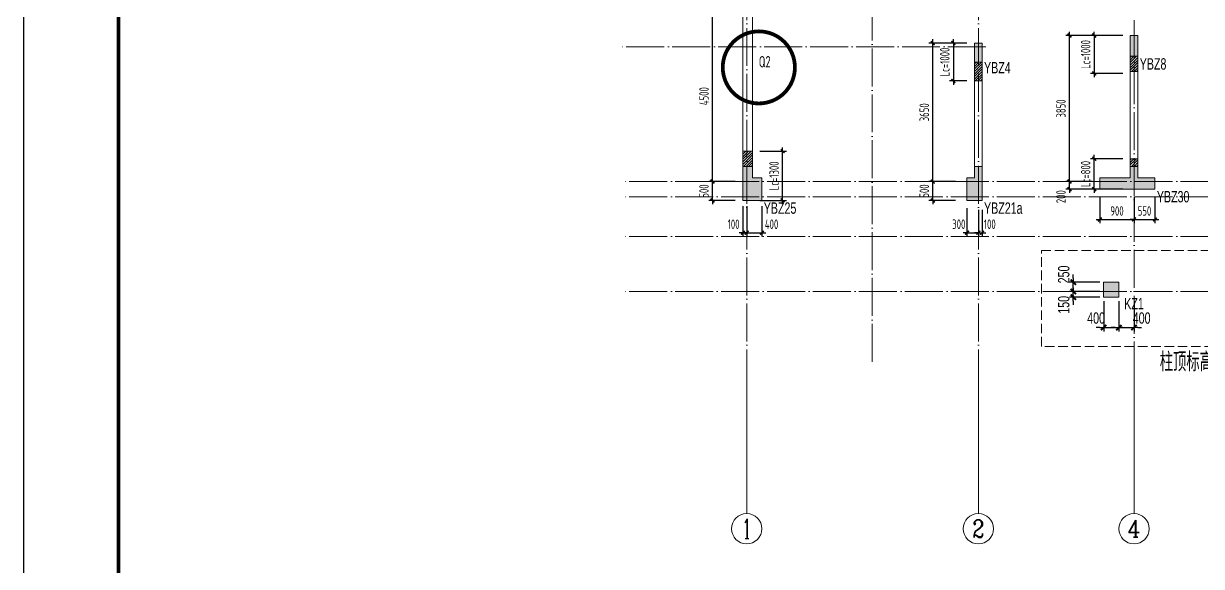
# Model space of a CAD drawing. Extents: x -129922 to 1190196, y -520662 to 139923.
# Drawn here: x 273013 to 304029, y -186621 to -172309 of the extents above; entities that cross this region are included whole.
import ezdxf
from ezdxf.enums import TextEntityAlignment as Align

# ---------------------------------------------------------------- set-up
doc = ezdxf.new("R2010")
doc.units = 0
doc.header["$LTSCALE"] = 1000
doc.header["$MEASUREMENT"] = 0
doc.linetypes.add('DASH', pattern=[0.35, 0.25, -0.1])
doc.linetypes.add('DOTE', pattern=[2.42, 2, -0.2, 0.02, -0.2])
for name, color, linetype, lineweight in [('A-标注-轴号', 3, 'Continuous', 15), ('A-标注-轴号文字', 7, 'Continuous', 15), ('A-轴线-塔楼', 1, 'DOTE', 9), ('A-轴线-隔墙', 41, 'DOTE', 9), ('S-基础-HATCH', 251, 'Continuous', 20), ('S-墙柱-COLU', 50, 'Continuous', 20), ('S-墙柱-DIM', 3, 'Continuous', 20), ('S-墙柱-HATCH', 251, 'Continuous', 9), ('S-墙柱-Lc填充', 8, 'Continuous', 9), ('S-墙柱-WALL', 6, 'Continuous', 20), ('S-墙柱-编号', 4, 'Continuous', 20), ('S-板-BEAM', 4, 'DASH', 20), ('S-板-文字', 7, 'Continuous', 20), ('S-通用-TEXT', 7, 'Continuous', 20)]:
    doc.layers.add(name, color=color, linetype=linetype, lineweight=lineweight)
doc.layers.add('Tc', color=60, linetype='Continuous', plot=False)
doc.layers.add('Y-云图图框', color=7, linetype='Continuous')
doc.layers.add('板洞边线_DIM', color=3, linetype='Continuous')
doc.styles.add('_TCH_AXIS', font='COMPLEX.shx', dxfattribs={"bigfont": 'hztxt.shx'})
doc.styles.add('_YT_Name', font='', dxfattribs={"width": 0.8})
doc.styles.add('_YT_Sign_Text', font='ros.shx', dxfattribs={"width": 0.8, "bigfont": 'hztxt.shx'})
doc.styles.add('BW_Dim', font='Bweng.shx', dxfattribs={"width": 0.7, "bigfont": 'hztxt.shx'})
doc.styles.add('COMPLEX', font='COMPLEX')
doc.styles.get("Standard").update_dxf_attribs({"font": 'gbenor.shx', "bigfont": 'gbcbig.shx'})
doc.styles.add('TSSD_Dimension', font='tssdeng.shx', dxfattribs={"width": 0.7, "bigfont": 'HZTXT.SHX'})
doc.styles.add('TSSD_Rein', font='tssdeng.shx', dxfattribs={"width": 0.7, "bigfont": 'hztxt.shx'})
doc.styles.get('_YT_Name').set_extended_font_data('SimHei')
doc.dimstyles.new('Cyz_100_100', dxfattribs={"dimtxt": 300, "dimasz": 100, "dimexe": 100, "dimexo": 100, "dimgap": 100, "dimtad": 1, "dimdec": 0, "dimzin": 0, "dimdsep": 46, "dimtxsty": 'BW_Dim', "dimblk": '_bwk', "dimcen": 0, "dimclrt": 7, "dimadec": 0, "dimazin": 0, "dimtfac": 1, "dimtdec": 0, "dimtix": 1, "dimtmove": 2, "dimatfit": 0, "dimfxl": 0, "dimtolj": 1, "dimtzin": 0, "dimarcsym": 0})
doc.dimstyles.new('TSSD_100_100', dxfattribs={"dimtxt": 250, "dimasz": 100, "dimexe": 100, "dimexo": 200, "dimgap": 100, "dimtad": 1, "dimdec": 0, "dimzin": 0, "dimdsep": 46, "dimtxsty": 'TSSD_Dimension', "dimblk": 'ARCHTICK', "dimcen": 0, "dimdle": 100, "dimclrt": 7, "dimadec": 0, "dimazin": 0, "dimtfac": 1, "dimtdec": 0, "dimtix": 1, "dimtmove": 2, "dimatfit": 0, "dimfxl": 0, "dimtolj": 1, "dimtzin": 0, "dimarcsym": 0})
doc.dimstyles.new('TSSD_100_100$0', dxfattribs={"dimtxt": 250, "dimasz": 100, "dimexe": 100, "dimexo": 250, "dimgap": 100, "dimtad": 1, "dimdec": 0, "dimzin": 0, "dimdsep": 46, "dimtxsty": 'TSSD_Dimension', "dimblk": 'ARCHTICK', "dimcen": 0, "dimdle": 100, "dimclrd": 3, "dimclre": 3, "dimclrt": 7, "dimadec": 0, "dimazin": 0, "dimtfac": 1, "dimtdec": 0, "dimtix": 1, "dimtmove": 2, "dimatfit": 0, "dimldrblk": 'ARCHTICK', "dimfxl": 0, "dimtolj": 1, "dimtzin": 0, "dimarcsym": 0})

# ---------------------------------------------------------------- blocks, each defined once
blk = doc.blocks.new('ECMCTK_A1_横_单行图名--0')
at = {"color": 4}
blk.add_lwpolyline([(0, 0), (841, 0), (841, 594), (0, 594)], close=True, dxfattribs=at)
at = {"const_width": 1}
blk.add_lwpolyline([(25, 10), (831, 10), (831, 584), (25, 584)], close=True, dxfattribs=at)
at = {"color": 80, "flags": 3}
for tag, height, p in [('YTHQINS', 3, (34.31, 585.5)), ('ECMCKEY', 3, (292.07, 288.23)), ('YTTQINS', 5.62, (848.03, 12.81)), ('YTFRAME', 3, (652.76, 5.84)), ('YTBARCODE_T1', 3, (749.78, 5.95))]:
    blk.add_attdef(tag, text='', height=height, dxfattribs=at).set_placement(p, align=Align.MIDDLE_CENTER)
for tag, height, style, width, p in [('证书编号', 4, '_YT_Sign_Text', 0.8, (708.87, 43.81)), ('审查批准号', 4, '_YT_Sign_Text', 0.8, (761.06, 43.81)), ('工程号', 4, '_YT_Sign_Text', 0.5, (804.08, 44.12)), ('设计单位', 6, '_YT_Name', 0.8, (623.75, 38.6)), ('建设单位', 4, '_YT_Sign_Text', 0.8, (734.96, 36.11)), ('阶段', 4, '_YT_Sign_Text', 0.8, (804.08, 35.81)), ('项目号', 4, '_YT_Sign_Text', 0.5, (822.08, 33.72)), ('项目名称', 4, '_YT_Sign_Text', 0.8, (734.96, 28.11)), ('专业', 4, '_YT_Sign_Text', 0.8, (804.08, 27.31)), ('图纸编号', 4, '_YT_Sign_Text', 0.5, (803.93, 19.36)), ('图纸名称', 4.5, '_YT_Name', 0.8, (735.39, 15.06)), ('出图比例', 4.2, '_YT_Sign_Text', 0.8, (681.82, 11.78)), ('日期', 4, '_YT_Sign_Text', 0.5, (803.88, 12.13)), ('版本号', 4, '_YT_Sign_Text', 0.8, (822.08, 13))]:
    blk.add_attdef(tag, text='', height=height, dxfattribs=dict(style=style, width=width)).set_placement(p, align=Align.CENTER)
at = {"style": '_YT_Sign_Text', "width": 0.8, "flags": 3}
for tag, p, height in [('[审定人]', (590.95, 27.81), 4.1), ('{审定人}', (605.87, 26.45), 6.24), ('[校对人]', (642.23, 27.82), 4.1), ('{校对人}', (658.35, 26.53), 6.24), ('{审核人}', (606.98, 18.44), 6.24), ('{设计人}', (658.48, 18.54), 6.24), ('[审核人]', (591.01, 19.76), 4.1), ('[设计人]', (642.47, 20.21), 4.1), ('[项目负责人]', (590.78, 12.01), 4.1), ('{项目负责人}', (608.28, 10.72), 6.24), ('[专业负责人]', (642.74, 11.77), 4.1), ('{专业负责人}', (658.58, 10.36), 6.24)]:
    blk.add_attdef(tag, p, '', height=height, dxfattribs=at)
at = {"color": 80, "flags": 3}
for tag, p in [('YTBZSIT', (25, 10)), ('EXT_TK_LEFT', (25, 10)), ('YTQRCODE', (551.04, 11.91))]:
    blk.add_attdef(tag, p, '', height=3, dxfattribs=at)
blk = doc.blocks.new('_AXISO')
blk.add_circle((0, 0), 0.5)
at = {"layer": 'S-板-文字', "style": 'COMPLEX', "width": 1.041667}
blk.add_attdef('A', text='', height=0.56, dxfattribs=at).set_placement((-0.25, -0.28), (0.25, -0.28), align=Align.FIT)
blk = doc.blocks.new('ZHOUWANG3')
at = {"layer": 'A-标注-轴号'}
for p, q in [((88652, 226834), (88652, 222834)), ((94752, 226834), (94752, 222834)), ((98852, 226834), (98852, 222834))]:
    blk.add_line(p, q, dxfattribs=at)
at = {"layer": 'A-轴线-塔楼', "linetype": 'DOTE', "ltscale": 0.5}
for p, q in [((88652, 248942), (88652, 226834)), ((94752, 248942), (94752, 226834)), ((98852, 241886), (98852, 226834)), ((139798, 231586), (85362, 231586)), ((139798, 228686), (85362, 228686))]:
    blk.add_line(p, q, dxfattribs=at)
at = {"layer": 'A-轴线-隔墙', "ltscale": 0.5}
for p, q in [((91952, 226834), (91952, 236486)), ((94952, 235136), (85362, 235136)), ((139798, 231186), (85362, 231186)), ((139798, 230136), (85362, 230136))]:
    blk.add_line(p, q, dxfattribs=at)
at = {"layer": 'A-标注-轴号'}
ref = blk.add_blockref('_AXISO', (88652, 222434), dxfattribs=dict(at, xscale=800, yscale=800, zscale=800))
ref.add_attrib('A', '1', dxfattribs={"layer": 'A-标注-轴号文字', "height": 515, "style": '_TCH_AXIS'}).set_placement((88542, 222176), (88762, 222176), align=Align.FIT)
ref = blk.add_blockref('_AXISO', (94752, 222434), dxfattribs=dict(at, xscale=800, yscale=800, zscale=800))
ref.add_attrib('A', '2', dxfattribs={"layer": 'A-标注-轴号文字', "height": 466, "style": '_TCH_AXIS'}).set_placement((94597, 222201), (94907, 222201), align=Align.FIT)
ref = blk.add_blockref('_AXISO', (98852, 222434), dxfattribs=dict(at, xscale=800, yscale=800, zscale=800))
ref.add_attrib('A', '4', dxfattribs={"layer": 'A-标注-轴号文字', "height": 445, "style": '_TCH_AXIS'}).set_placement((98682, 222211), (99022, 222211), align=Align.FIT)
blk = doc.blocks.new('_bwk')
blk.add_line((-1, 0), (0, 0))
at = {"const_width": 0.5}
blk.add_lwpolyline([(-0.7, -0.7), (0.7, 0.7)], dxfattribs=at)
blk = doc.blocks.new('*D1833')
at = {"layer": 'Defpoints', "color": 0, "transparency": 16777216}
for p in [(300655, -179374), (301455, -179374), (301455, -179524)]:
    blk.add_point(p, dxfattribs=at)
at = {"layer": '板洞边线_DIM', "color": 0, "lineweight": -2, "transparency": 16777216}
for p, q in [((300655, -179274), (300655, -179174)), ((301355, -179374), (300555, -179374)), ((301355, -179524), (300555, -179524)), ((300655, -179524), (300655, -179374)), ((300655, -179624), (300655, -179724))]:
    blk.add_line(p, q, dxfattribs=at)
at = {"layer": '板洞边线_DIM', "color": 0, "lineweight": -2, "transparency": 16777216, "xscale": 100, "yscale": 100, "zscale": 100}
for p, rotation in [((300655, -179374), 270), ((300655, -179524), 90)]:
    blk.add_blockref('_bwk', p, dxfattribs=dict(at, rotation=rotation))
at = {"layer": '板洞边线_DIM', "color": 7, "transparency": 16777216, "insert": (300405, -179724), "char_height": 300, "attachment_point": 5, "rotation": 90, "style": 'BW_Dim'}
blk.add_mtext('\\A1;150', dxfattribs=at)
blk = doc.blocks.new('*D1834')
at = {"layer": 'Defpoints', "color": 0, "transparency": 16777216}
for p in [(300655, -179124), (301455, -179124), (301455, -179374)]:
    blk.add_point(p, dxfattribs=at)
at = {"layer": '板洞边线_DIM', "color": 0, "lineweight": -2, "transparency": 16777216}
for p, q in [((300655, -179024), (300655, -178924)), ((301355, -179124), (300555, -179124)), ((300655, -179374), (300655, -179124)), ((301355, -179374), (300555, -179374)), ((300655, -179474), (300655, -179574))]:
    blk.add_line(p, q, dxfattribs=at)
at = {"layer": '板洞边线_DIM', "color": 0, "lineweight": -2, "transparency": 16777216, "xscale": 100, "yscale": 100, "zscale": 100}
for p, rotation in [((300655, -179124), 270), ((300655, -179374), 90)]:
    blk.add_blockref('_bwk', p, dxfattribs=dict(at, rotation=rotation))
at = {"layer": '板洞边线_DIM', "color": 7, "transparency": 16777216, "insert": (300405, -178924), "char_height": 300, "attachment_point": 5, "rotation": 90, "style": 'BW_Dim'}
blk.add_mtext('\\A1;250', dxfattribs=at)
blk = doc.blocks.new('*D1835')
at = {"layer": 'Defpoints', "color": 0, "transparency": 16777216}
for p in [(301455, -179524), (301855, -179524), (301855, -180324)]:
    blk.add_point(p, dxfattribs=at)
at = {"layer": '板洞边线_DIM', "color": 0, "lineweight": -2, "transparency": 16777216}
for p, q in [((301455, -179624), (301455, -180424)), ((301855, -179624), (301855, -180424)), ((301355, -180324), (301255, -180324)), ((301455, -180324), (301855, -180324)), ((301955, -180324), (302055, -180324))]:
    blk.add_line(p, q, dxfattribs=at)
at = {"layer": '板洞边线_DIM', "color": 0, "lineweight": -2, "transparency": 16777216, "xscale": 100, "yscale": 100, "zscale": 100}
blk.add_blockref('_bwk', (301455, -180324), dxfattribs=at)
at = {"layer": '板洞边线_DIM', "color": 0, "lineweight": -2, "transparency": 16777216, "xscale": 100, "yscale": 100, "zscale": 100, "rotation": 180}
blk.add_blockref('_bwk', (301855, -180324), dxfattribs=at)
at = {"layer": '板洞边线_DIM', "color": 7, "transparency": 16777216, "insert": (301255, -180074), "char_height": 300, "attachment_point": 5, "style": 'BW_Dim'}
blk.add_mtext('\\A1;400', dxfattribs=at)
blk = doc.blocks.new('*D1836')
at = {"layer": 'Defpoints', "color": 0, "transparency": 16777216}
for p in [(301855, -179524), (302255, -179524), (302255, -180324)]:
    blk.add_point(p, dxfattribs=at)
at = {"layer": '板洞边线_DIM', "color": 0, "lineweight": -2, "transparency": 16777216}
for p, q in [((301855, -179624), (301855, -180424)), ((302255, -179624), (302255, -180424)), ((301755, -180324), (301655, -180324)), ((301855, -180324), (302255, -180324)), ((302355, -180324), (302455, -180324))]:
    blk.add_line(p, q, dxfattribs=at)
at = {"layer": '板洞边线_DIM', "color": 0, "lineweight": -2, "transparency": 16777216, "xscale": 100, "yscale": 100, "zscale": 100}
blk.add_blockref('_bwk', (301855, -180324), dxfattribs=at)
at = {"layer": '板洞边线_DIM', "color": 0, "lineweight": -2, "transparency": 16777216, "xscale": 100, "yscale": 100, "zscale": 100, "rotation": 180}
blk.add_blockref('_bwk', (302255, -180324), dxfattribs=at)
at = {"layer": '板洞边线_DIM', "color": 7, "transparency": 16777216, "insert": (302455, -180074), "char_height": 300, "attachment_point": 5, "style": 'BW_Dim'}
blk.add_mtext('\\A1;400', dxfattribs=at)
blk = doc.blocks.new('_ArchTick')
at = {"color": 0, "linetype": 'ByBlock', "const_width": 0.4}
blk.add_lwpolyline([(-0.5, -0.5), (0.5, 0.5)], dxfattribs=at)
blk = doc.blocks.new('*D1853')
at = {"layer": 'Defpoints', "color": 0, "transparency": 16777216}
for p in [(292205, -175674), (293001, -175674), (292205, -176974)]:
    blk.add_point(p, dxfattribs=at)
at = {"layer": 'S-墙柱-DIM', "color": 0, "lineweight": -2, "transparency": 16777216}
for p, q in [((292405, -175674), (293101, -175674)), ((293001, -177074), (293001, -175574)), ((292405, -176974), (293101, -176974))]:
    blk.add_line(p, q, dxfattribs=at)
at = {"layer": 'S-墙柱-DIM', "color": 0, "lineweight": -2, "transparency": 16777216, "xscale": 100, "yscale": 100, "zscale": 100}
for p, rotation in [((293001, -175674), 90), ((293001, -176974), 270)]:
    blk.add_blockref('_ArchTick', p, dxfattribs=dict(at, rotation=rotation))
at = {"layer": 'S-墙柱-DIM', "color": 7, "transparency": 16777216, "insert": (292776, -176324), "char_height": 250, "attachment_point": 5, "rotation": 90, "style": 'TSSD_Dimension'}
blk.add_mtext('\\A1;Lc=1300', dxfattribs=at)
blk = doc.blocks.new('*D1854')
at = {"layer": 'Defpoints', "color": 0, "transparency": 16777216}
for p in [(298055, -172824), (297497, -173824), (298055, -173824)]:
    blk.add_point(p, dxfattribs=at)
at = {"layer": 'S-墙柱-DIM', "color": 0, "lineweight": -2, "transparency": 16777216}
for p, q in [((297497, -172824), (297497, -172724)), ((297855, -172824), (297397, -172824)), ((297497, -172824), (297497, -173824)), ((297855, -173824), (297397, -173824)), ((297497, -173824), (297497, -173924))]:
    blk.add_line(p, q, dxfattribs=at)
at = {"layer": 'S-墙柱-DIM', "color": 0, "lineweight": -2, "transparency": 16777216, "xscale": 100, "yscale": 100, "zscale": 100}
for p, rotation in [((297497, -172824), 270), ((297497, -173824), 90)]:
    blk.add_blockref('_ArchTick', p, dxfattribs=dict(at, rotation=rotation))
at = {"layer": 'S-墙柱-DIM', "color": 7, "transparency": 16777216, "insert": (297272, -173324), "char_height": 250, "attachment_point": 5, "rotation": 90, "style": 'TSSD_Dimension'}
blk.add_mtext('\\A1;Lc=1000', dxfattribs=at)
blk = doc.blocks.new('*D1859')
at = {"layer": 'Defpoints', "color": 0, "transparency": 16777216}
for p in [(302155, -172624), (301205, -173624), (302155, -173624)]:
    blk.add_point(p, dxfattribs=at)
at = {"layer": 'S-墙柱-DIM', "color": 0, "lineweight": -2, "transparency": 16777216}
for p, q in [((301955, -172624), (301105, -172624)), ((301205, -172624), (301205, -172524)), ((301205, -172624), (301205, -173624)), ((301955, -173624), (301105, -173624)), ((301205, -173624), (301205, -173724))]:
    blk.add_line(p, q, dxfattribs=at)
at = {"layer": 'S-墙柱-DIM', "color": 0, "lineweight": -2, "transparency": 16777216, "xscale": 100, "yscale": 100, "zscale": 100}
for p, rotation in [((301205, -172624), 270), ((301205, -173624), 90)]:
    blk.add_blockref('_ArchTick', p, dxfattribs=dict(at, rotation=rotation))
at = {"layer": 'S-墙柱-DIM', "color": 7, "transparency": 16777216, "insert": (300980, -173124), "char_height": 250, "attachment_point": 5, "rotation": 90, "style": 'TSSD_Dimension'}
blk.add_mtext('\\A1;Lc=1000', dxfattribs=at)
blk = doc.blocks.new('*D1860')
at = {"layer": 'Defpoints', "color": 0, "transparency": 16777216}
for p in [(301205, -175874), (302155, -175874), (302155, -176674)]:
    blk.add_point(p, dxfattribs=at)
at = {"layer": 'S-墙柱-DIM', "color": 0, "lineweight": -2, "transparency": 16777216}
for p, q in [((301205, -175874), (301205, -175774)), ((301955, -175874), (301105, -175874)), ((301205, -176674), (301205, -175874)), ((301955, -176674), (301105, -176674)), ((301205, -176674), (301205, -176774))]:
    blk.add_line(p, q, dxfattribs=at)
at = {"layer": 'S-墙柱-DIM', "color": 0, "lineweight": -2, "transparency": 16777216, "xscale": 100, "yscale": 100, "zscale": 100}
for p, rotation in [((301205, -175874), 270), ((301205, -176674), 90)]:
    blk.add_blockref('_ArchTick', p, dxfattribs=dict(at, rotation=rotation))
at = {"layer": 'S-墙柱-DIM', "color": 7, "transparency": 16777216, "insert": (300980, -176274), "char_height": 250, "attachment_point": 5, "rotation": 90, "style": 'TSSD_Dimension'}
blk.add_mtext('\\A1;Lc=800', dxfattribs=at)
blk = doc.blocks.new('*D1865')
at = {"layer": 'Defpoints', "color": 0, "transparency": 16777216}
for p in [(291155, -171974), (291955, -171974), (291955, -176474)]:
    blk.add_point(p, dxfattribs=at)
at = {"layer": 'S-墙柱-DIM', "color": 0, "lineweight": -2, "transparency": 16777216}
for p, q in [((291755, -171974), (291055, -171974)), ((291155, -176574), (291155, -171874)), ((291755, -176474), (291055, -176474))]:
    blk.add_line(p, q, dxfattribs=at)
at = {"layer": 'S-墙柱-DIM', "color": 0, "lineweight": -2, "transparency": 16777216, "xscale": 100, "yscale": 100, "zscale": 100}
for p, rotation in [((291155, -171974), 90), ((291155, -176474), 270)]:
    blk.add_blockref('_ArchTick', p, dxfattribs=dict(at, rotation=rotation))
at = {"layer": 'S-墙柱-DIM', "color": 7, "transparency": 16777216, "insert": (290930, -174224), "char_height": 250, "attachment_point": 5, "rotation": 90, "style": 'TSSD_Dimension'}
blk.add_mtext('\\A1;4500', dxfattribs=at)
blk = doc.blocks.new('*D1925')
at = {"layer": 'Defpoints', "color": 0, "transparency": 16777216}
for p in [(302255, -176674), (302805, -176674), (302805, -177474)]:
    blk.add_point(p, dxfattribs=at)
at = {"layer": 'S-墙柱-DIM', "color": 0, "lineweight": -2, "transparency": 16777216}
for p, q in [((302255, -176874), (302255, -177574)), ((302805, -176874), (302805, -177574)), ((302255, -177474), (302155, -177474)), ((302255, -177474), (302805, -177474)), ((302805, -177474), (302905, -177474))]:
    blk.add_line(p, q, dxfattribs=at)
at = {"layer": 'S-墙柱-DIM', "color": 0, "lineweight": -2, "transparency": 16777216, "xscale": 100, "yscale": 100, "zscale": 100}
blk.add_blockref('_ArchTick', (302255, -177474), dxfattribs=at)
at = {"layer": 'S-墙柱-DIM', "color": 0, "lineweight": -2, "transparency": 16777216, "xscale": 100, "yscale": 100, "zscale": 100, "rotation": 180}
blk.add_blockref('_ArchTick', (302805, -177474), dxfattribs=at)
at = {"layer": 'S-墙柱-DIM', "color": 7, "transparency": 16777216, "insert": (302530, -177249), "char_height": 250, "attachment_point": 5, "style": 'TSSD_Dimension'}
blk.add_mtext('\\A1;550', dxfattribs=at)
blk = doc.blocks.new('*D1926')
at = {"layer": 'Defpoints', "color": 0, "transparency": 16777216}
for p in [(301355, -176674), (302255, -176674), (302255, -177474)]:
    blk.add_point(p, dxfattribs=at)
at = {"layer": 'S-墙柱-DIM', "color": 0, "lineweight": -2, "transparency": 16777216}
for p, q in [((301355, -176874), (301355, -177574)), ((302255, -176874), (302255, -177574)), ((301255, -177474), (302355, -177474))]:
    blk.add_line(p, q, dxfattribs=at)
at = {"layer": 'S-墙柱-DIM', "color": 0, "lineweight": -2, "transparency": 16777216, "xscale": 100, "yscale": 100, "zscale": 100, "rotation": 180}
blk.add_blockref('_ArchTick', (301355, -177474), dxfattribs=at)
at = {"layer": 'S-墙柱-DIM', "color": 0, "lineweight": -2, "transparency": 16777216, "xscale": 100, "yscale": 100, "zscale": 100}
blk.add_blockref('_ArchTick', (302255, -177474), dxfattribs=at)
at = {"layer": 'S-墙柱-DIM', "color": 7, "transparency": 16777216, "insert": (301805, -177249), "char_height": 250, "attachment_point": 5, "style": 'TSSD_Dimension'}
blk.add_mtext('\\A1;900', dxfattribs=at)
blk = doc.blocks.new('*D1927')
at = {"layer": 'Defpoints', "color": 0, "transparency": 16777216}
for p in [(300555, -172624), (301355, -172624), (301355, -176474)]:
    blk.add_point(p, dxfattribs=at)
at = {"layer": 'S-墙柱-DIM', "color": 0, "lineweight": -2, "transparency": 16777216}
for p, q in [((301155, -172624), (300455, -172624)), ((300555, -176574), (300555, -172524)), ((301155, -176474), (300455, -176474))]:
    blk.add_line(p, q, dxfattribs=at)
at = {"layer": 'S-墙柱-DIM', "color": 0, "lineweight": -2, "transparency": 16777216, "xscale": 100, "yscale": 100, "zscale": 100}
for p, rotation in [((300555, -172624), 90), ((300555, -176474), 270)]:
    blk.add_blockref('_ArchTick', p, dxfattribs=dict(at, rotation=rotation))
at = {"layer": 'S-墙柱-DIM', "color": 7, "transparency": 16777216, "insert": (300330, -174549), "char_height": 250, "attachment_point": 5, "rotation": 90, "style": 'TSSD_Dimension'}
blk.add_mtext('\\A1;3850', dxfattribs=at)
blk = doc.blocks.new('*D1928')
at = {"layer": 'Defpoints', "color": 0, "transparency": 16777216}
for p in [(300555, -176474), (301355, -176474), (301355, -176674)]:
    blk.add_point(p, dxfattribs=at)
at = {"layer": 'S-墙柱-DIM', "color": 0, "lineweight": -2, "transparency": 16777216}
for p, q in [((301155, -176474), (300455, -176474)), ((300555, -176474), (300555, -176374)), ((300555, -176674), (300555, -176474)), ((301155, -176674), (300455, -176674)), ((300555, -176674), (300555, -176774))]:
    blk.add_line(p, q, dxfattribs=at)
at = {"layer": 'S-墙柱-DIM', "color": 0, "lineweight": -2, "transparency": 16777216, "xscale": 100, "yscale": 100, "zscale": 100}
for p, rotation in [((300555, -176474), 270), ((300555, -176674), 90)]:
    blk.add_blockref('_ArchTick', p, dxfattribs=dict(at, rotation=rotation))
at = {"layer": 'S-墙柱-DIM', "color": 7, "transparency": 16777216, "insert": (300330, -176874), "char_height": 250, "attachment_point": 5, "rotation": 90, "style": 'TSSD_Dimension'}
blk.add_mtext('\\A1;200', dxfattribs=at)
blk = doc.blocks.new('*D1940')
at = {"layer": 'Defpoints', "color": 0, "transparency": 16777216}
for p in [(298155, -177024), (298255, -177024), (298255, -177824)]:
    blk.add_point(p, dxfattribs=at)
at = {"layer": 'S-墙柱-DIM', "color": 0, "lineweight": -2, "transparency": 16777216}
for p, q in [((298155, -177224), (298155, -177924)), ((298255, -177224), (298255, -177924)), ((298155, -177824), (298055, -177824)), ((298155, -177824), (298255, -177824)), ((298255, -177824), (298355, -177824))]:
    blk.add_line(p, q, dxfattribs=at)
at = {"layer": 'S-墙柱-DIM', "color": 0, "lineweight": -2, "transparency": 16777216, "xscale": 100, "yscale": 100, "zscale": 100}
blk.add_blockref('_ArchTick', (298155, -177824), dxfattribs=at)
at = {"layer": 'S-墙柱-DIM', "color": 0, "lineweight": -2, "transparency": 16777216, "xscale": 100, "yscale": 100, "zscale": 100, "rotation": 180}
blk.add_blockref('_ArchTick', (298255, -177824), dxfattribs=at)
at = {"layer": 'S-墙柱-DIM', "color": 7, "transparency": 16777216, "insert": (298456, -177599), "char_height": 250, "attachment_point": 5, "style": 'TSSD_Dimension'}
blk.add_mtext('\\A1;100', dxfattribs=at)
blk = doc.blocks.new('*D1941')
at = {"layer": 'Defpoints', "color": 0, "transparency": 16777216}
for p in [(297855, -176974), (298155, -177024), (298155, -177824)]:
    blk.add_point(p, dxfattribs=at)
at = {"layer": 'S-墙柱-DIM', "color": 0, "lineweight": -2, "transparency": 16777216}
for p, q in [((297855, -177174), (297855, -177924)), ((298155, -177224), (298155, -177924)), ((297855, -177824), (297755, -177824)), ((297855, -177824), (298155, -177824)), ((298155, -177824), (298255, -177824))]:
    blk.add_line(p, q, dxfattribs=at)
at = {"layer": 'S-墙柱-DIM', "color": 0, "lineweight": -2, "transparency": 16777216, "xscale": 100, "yscale": 100, "zscale": 100}
blk.add_blockref('_ArchTick', (297855, -177824), dxfattribs=at)
at = {"layer": 'S-墙柱-DIM', "color": 0, "lineweight": -2, "transparency": 16777216, "xscale": 100, "yscale": 100, "zscale": 100, "rotation": 180}
blk.add_blockref('_ArchTick', (298155, -177824), dxfattribs=at)
at = {"layer": 'S-墙柱-DIM', "color": 7, "transparency": 16777216, "insert": (297640, -177599), "char_height": 250, "attachment_point": 5, "style": 'TSSD_Dimension'}
blk.add_mtext('\\A1;300', dxfattribs=at)
blk = doc.blocks.new('*D1942')
at = {"layer": 'Defpoints', "color": 0, "transparency": 16777216}
for p in [(296955, -172824), (297755, -172824), (297755, -176474)]:
    blk.add_point(p, dxfattribs=at)
at = {"layer": 'S-墙柱-DIM', "color": 0, "lineweight": -2, "transparency": 16777216}
for p, q in [((296955, -176574), (296955, -172724)), ((297555, -172824), (296855, -172824)), ((297555, -176474), (296855, -176474))]:
    blk.add_line(p, q, dxfattribs=at)
at = {"layer": 'S-墙柱-DIM', "color": 0, "lineweight": -2, "transparency": 16777216, "xscale": 100, "yscale": 100, "zscale": 100}
for p, rotation in [((296955, -172824), 90), ((296955, -176474), 270)]:
    blk.add_blockref('_ArchTick', p, dxfattribs=dict(at, rotation=rotation))
at = {"layer": 'S-墙柱-DIM', "color": 7, "transparency": 16777216, "insert": (296730, -174649), "char_height": 250, "attachment_point": 5, "rotation": 90, "style": 'TSSD_Dimension'}
blk.add_mtext('\\A1;3650', dxfattribs=at)
blk = doc.blocks.new('*D1943')
at = {"layer": 'Defpoints', "color": 0, "transparency": 16777216}
for p in [(296955, -176474), (297755, -176474), (297755, -176974)]:
    blk.add_point(p, dxfattribs=at)
at = {"layer": 'S-墙柱-DIM', "color": 0, "lineweight": -2, "transparency": 16777216}
for p, q in [((297555, -176474), (296855, -176474)), ((296955, -176474), (296955, -176374)), ((296955, -176974), (296955, -176474)), ((297555, -176974), (296855, -176974)), ((296955, -176974), (296955, -177074))]:
    blk.add_line(p, q, dxfattribs=at)
at = {"layer": 'S-墙柱-DIM', "color": 0, "lineweight": -2, "transparency": 16777216, "xscale": 100, "yscale": 100, "zscale": 100}
for p, rotation in [((296955, -176474), 270), ((296955, -176974), 90)]:
    blk.add_blockref('_ArchTick', p, dxfattribs=dict(at, rotation=rotation))
at = {"layer": 'S-墙柱-DIM', "color": 7, "transparency": 16777216, "insert": (296730, -176724), "char_height": 250, "attachment_point": 5, "rotation": 90, "style": 'TSSD_Dimension'}
blk.add_mtext('\\A1;500', dxfattribs=at)
blk = doc.blocks.new('*D1944')
at = {"layer": 'Defpoints', "color": 0, "transparency": 16777216}
for p in [(291955, -177024), (292055, -177024), (292055, -177824)]:
    blk.add_point(p, dxfattribs=at)
at = {"layer": 'S-墙柱-DIM', "color": 0, "lineweight": -2, "transparency": 16777216}
for p, q in [((291955, -177124), (291955, -177924)), ((292055, -177124), (292055, -177924)), ((291955, -177824), (291855, -177824)), ((291955, -177824), (292055, -177824)), ((292055, -177824), (292155, -177824))]:
    blk.add_line(p, q, dxfattribs=at)
at = {"layer": 'S-墙柱-DIM', "color": 0, "lineweight": -2, "transparency": 16777216, "xscale": 100, "yscale": 100, "zscale": 100}
blk.add_blockref('_ArchTick', (291955, -177824), dxfattribs=at)
at = {"layer": 'S-墙柱-DIM', "color": 0, "lineweight": -2, "transparency": 16777216, "xscale": 100, "yscale": 100, "zscale": 100, "rotation": 180}
blk.add_blockref('_ArchTick', (292055, -177824), dxfattribs=at)
at = {"layer": 'S-墙柱-DIM', "color": 7, "transparency": 16777216, "insert": (291710, -177599), "char_height": 250, "attachment_point": 5, "style": 'TSSD_Dimension'}
blk.add_mtext('\\A1;100', dxfattribs=at)
blk = doc.blocks.new('*D1945')
at = {"layer": 'Defpoints', "color": 0, "transparency": 16777216}
for p in [(292055, -177024), (292455, -177024), (292455, -177824)]:
    blk.add_point(p, dxfattribs=at)
at = {"layer": 'S-墙柱-DIM', "color": 0, "lineweight": -2, "transparency": 16777216}
for p, q in [((292055, -177124), (292055, -177924)), ((292455, -177124), (292455, -177924)), ((292055, -177824), (291955, -177824)), ((292055, -177824), (292455, -177824)), ((292455, -177824), (292555, -177824))]:
    blk.add_line(p, q, dxfattribs=at)
at = {"layer": 'S-墙柱-DIM', "color": 0, "lineweight": -2, "transparency": 16777216, "xscale": 100, "yscale": 100, "zscale": 100}
blk.add_blockref('_ArchTick', (292055, -177824), dxfattribs=at)
at = {"layer": 'S-墙柱-DIM', "color": 0, "lineweight": -2, "transparency": 16777216, "xscale": 100, "yscale": 100, "zscale": 100, "rotation": 180}
blk.add_blockref('_ArchTick', (292455, -177824), dxfattribs=at)
at = {"layer": 'S-墙柱-DIM', "color": 7, "transparency": 16777216, "insert": (292710, -177599), "char_height": 250, "attachment_point": 5, "style": 'TSSD_Dimension'}
blk.add_mtext('\\A1;400', dxfattribs=at)
blk = doc.blocks.new('*D1950')
at = {"layer": 'Defpoints', "color": 0, "transparency": 16777216}
for p in [(291155, -176474), (291955, -176474), (291955, -176974)]:
    blk.add_point(p, dxfattribs=at)
at = {"layer": 'S-墙柱-DIM', "color": 0, "lineweight": -2, "transparency": 16777216}
for p, q in [((291755, -176474), (291055, -176474)), ((291155, -176474), (291155, -176374)), ((291155, -176974), (291155, -176474)), ((291755, -176974), (291055, -176974)), ((291155, -176974), (291155, -177074))]:
    blk.add_line(p, q, dxfattribs=at)
at = {"layer": 'S-墙柱-DIM', "color": 0, "lineweight": -2, "transparency": 16777216, "xscale": 100, "yscale": 100, "zscale": 100}
for p, rotation in [((291155, -176474), 270), ((291155, -176974), 90)]:
    blk.add_blockref('_ArchTick', p, dxfattribs=dict(at, rotation=rotation))
at = {"layer": 'S-墙柱-DIM', "color": 7, "transparency": 16777216, "insert": (290930, -176724), "char_height": 250, "attachment_point": 5, "rotation": 90, "style": 'TSSD_Dimension'}
blk.add_mtext('\\A1;500', dxfattribs=at)

msp = doc.modelspace()

# ---------------------------------------------------------------- hatches: boundary and pattern name
at = {"layer": 'S-基础-HATCH', "ltscale": 0.2}
for points in [[(302354.6, -173173.7), (302354.6, -172623.7), (302154.6, -172623.7), (302154.6, -173173.7)], [(298054.6, -172823.8), (298054.6, -173323.8), (298254.6, -173323.8), (298254.6, -172823.8)], [(291954.6, -176973.8), (292454.6, -176973.8), (292454.6, -176373.8), (292204.6, -176373.8), (292204.6, -176073.8), (291954.6, -176073.8)], [(298054.6, -176073.8), (298054.6, -176373.8), (297854.6, -176373.8), (297854.6, -176973.8), (298254.6, -176973.8), (298254.6, -176073.8)], [(302804.6, -176373.8), (302354.6, -176373.8), (302354.6, -176073.8), (302154.6, -176073.8), (302154.6, -176373.8), (301354.6, -176373.8), (301354.6, -176673.8), (302804.6, -176673.8)]]:
    msp.add_hatch(color=256, dxfattribs=at).paths.add_polyline_path(points)
h = msp.add_hatch(color=256, dxfattribs=at)
h.paths.add_polyline_path([(291954.6, -176973.8), (292454.6, -176973.8), (292454.6, -176373.8), (292204.6, -176373.8), (292204.6, -176073.8), (291954.6, -176073.8)])
h.paths.add_polyline_path([(292204.6, -176373.8), (292454.6, -176373.8), (292454.6, -176973.8), (291954.6, -176973.8), (291954.6, -176073.8), (292204.6, -176073.8)], flags=16)
h = msp.add_hatch(color=256, dxfattribs=at)
h.paths.add_polyline_path([(291954.6, -176973.8), (292454.6, -176973.8), (292454.6, -176373.8), (292204.6, -176373.8), (292204.6, -176073.8), (291954.6, -176073.8)])
h.paths.add_polyline_path([(292204.6, -176373.8), (292454.6, -176373.8), (292454.6, -176973.8), (291954.6, -176973.8), (291954.6, -176073.8), (292204.6, -176073.8)], flags=16)
at = {"layer": 'S-墙柱-HATCH'}
h = msp.add_hatch(color=256, dxfattribs=at)
h.dxf.hatch_style = 1
h.paths.add_polyline_path([(301854.6, -179123.7), (301454.6, -179123.7), (301454.6, -179523.7), (301854.6, -179523.7)])
h.paths.add_polyline_path([(305454.6, -179123.7), (305854.6, -179123.7), (305854.6, -179523.7), (305454.6, -179523.7)])
h.paths.add_polyline_path([(325454.6, -179123.7), (325854.6, -179123.7), (325854.6, -179523.7), (325454.6, -179523.7)])
h.paths.add_polyline_path([(329454.6, -179123.7), (329854.6, -179123.7), (329854.6, -179523.7), (329454.6, -179523.7)])
at = {"layer": 'S-墙柱-Lc填充'}
h = msp.add_hatch(dxfattribs=at)
h.set_pattern_fill('ANSI31', color=256, scale=30, style=0)
h.set_pattern_definition([(45, (939614.135, -236716.607), (-33.6759605, 33.6759605), [])])
h.paths.add_polyline_path([(298054.6, -173323.8), (298054.6, -173823.8), (298254.6, -173823.8), (298254.6, -173323.8)])
h = msp.add_hatch(dxfattribs=at)
h.set_pattern_fill('ANSI31', color=256, scale=30, style=0)
h.set_pattern_definition([(45, (943764.135, -236566.59), (-33.6759605, 33.6759605), [])])
h.paths.add_polyline_path([(302154.6, -173173.7), (302154.6, -173573.7), (302354.6, -173573.7), (302354.6, -173173.7)])
h = msp.add_hatch(dxfattribs=at)
h.set_pattern_fill('ANSI31', color=256, scale=30, style=0)
h.set_pattern_definition([(45, (933614.132, -239066.607), (-33.6759605, 33.6759605), [])])
h.paths.add_polyline_path([(291954.6, -176073.8), (292204.6, -176073.8), (292204.6, -175673.8), (291954.6, -175673.8)])
h = msp.add_hatch(dxfattribs=at)
h.set_pattern_fill('ANSI31', color=256, scale=30, style=0)
h.set_pattern_definition([(45, (943764.135, -239266.607), (-33.6759605, 33.6759605), [])])
h.paths.add_polyline_path([(302154.6, -175873.8), (302154.6, -176073.8), (302354.6, -176073.8), (302354.6, -175873.8)])

# ---------------------------------------------------------------- linework, layer by layer
at = {"layer": 'S-墙柱-COLU'}
for points in [[(302354.6, -172623.7), (302154.6, -172623.7), (302154.6, -173173.7), (302354.6, -173173.7)], [(298054.6, -172823.8), (298254.6, -172823.8), (298254.6, -173323.8), (298054.6, -173323.8)], [(292204.6, -176373.8), (292454.6, -176373.8), (292454.6, -176973.8), (291954.6, -176973.8), (291954.6, -176073.8), (292204.6, -176073.8)], [(298054.6, -176373.8), (297854.6, -176373.8), (297854.6, -176973.8), (298254.6, -176973.8), (298254.6, -176073.8), (298054.6, -176073.8)], [(302804.6, -176673.8), (302804.6, -176373.8), (302354.6, -176373.8), (302354.6, -176073.8), (302154.6, -176073.8), (302154.6, -176373.8), (301354.6, -176373.8), (301354.6, -176673.8)], [(302804.6, -176373.8), (302354.6, -176373.8), (302354.6, -176073.8), (302154.6, -176073.8), (302154.6, -176373.8), (301354.6, -176373.8), (301354.6, -176673.8), (302804.6, -176673.8)]]:
    msp.add_lwpolyline(points, close=True, dxfattribs=at)
msp.add_lwpolyline([(291954.6, -176973.8), (292454.6, -176973.8), (292454.6, -176373.8), (292204.6, -176373.8), (292204.6, -176073.8), (291954.6, -176073.8), (291954.6, -176973.8)], dxfattribs=at)
at = {"layer": 'S-墙柱-Lc填充'}
for p, q in [((302154.6, -173573.7), (302354.6, -173573.7)), ((298254.6, -173823.8), (298054.6, -173823.8)), ((292204.6, -175673.8), (291954.6, -175673.8)), ((302154.6, -175873.8), (302354.6, -175873.8))]:
    msp.add_line(p, q, dxfattribs=at)
for points in [[(298054.6, -173823.8), (298254.6, -173823.8), (298254.6, -173323.8), (298054.6, -173323.8)], [(302154.6, -173573.7), (302354.6, -173573.7), (302354.6, -173173.7), (302154.6, -173173.7)], [(291954.6, -176073.8), (292204.6, -176073.8), (292204.6, -175673.8), (291954.6, -175673.8)], [(302154.6, -176073.8), (302354.6, -176073.8), (302354.6, -175873.8), (302154.6, -175873.8)]]:
    msp.add_lwpolyline(points, close=True, dxfattribs=at)
at = {"layer": 'S-墙柱-WALL'}
for points in [[(292454.6, -176373.8), (292204.6, -176373.8), (292204.6, -168973.8), (293044.6, -168973.8), (293044.6, -168723.8), (291954.6, -168723.8), (291954.6, -176973.8), (292454.6, -176973.8)], [(302804.6, -176673.8), (302804.6, -176373.8), (302354.6, -176373.8), (302354.6, -172623.7), (302154.6, -172623.7), (302154.6, -176373.8), (301354.6, -176373.8), (301354.6, -176673.8)], [(297854.6, -176373.8), (298054.6, -176373.8), (298054.6, -172823.8), (298254.6, -172823.8), (298254.6, -176973.8), (297854.6, -176973.8)], [(301854.6, -179123.7), (301454.6, -179123.7), (301454.6, -179523.7), (301854.6, -179523.7)]]:
    msp.add_lwpolyline(points, close=True, dxfattribs=at)
at = {"layer": 'S-板-BEAM'}
msp.add_lwpolyline([(299817.3, -178288.1), (306807.2, -178288.1), (306807.2, -180821.5), (299817.3, -180821.5)], close=True, dxfattribs=at)
at = {"layer": 'Tc', "const_width": 100}
msp.add_lwpolyline([(291424.4, -173465.8, 1), (293324.4, -173465.8, 1)], format="xyb", close=True, dxfattribs=at)

# ---------------------------------------------------------------- block references
msp.add_blockref('ZHOUWANG3', (203402.7, -408060.2))
at = {"layer": 'Y-云图图框', "xscale": 100, "yscale": 100, "zscale": 100}
msp.add_blockref('ECMCTK_A1_横_单行图名--0', (273013.3, -209217.4), dxfattribs=at)

# ---------------------------------------------------------------- texts
at = {"layer": 'S-墙柱-编号', "style": 'TSSD_Rein', "width": 0.7}
msp.add_text('Q2', height=300, dxfattribs=at).set_placement((292374.4, -173465.8))
at = {"layer": 'S-板-BEAM', "style": 'BW_Dim', "width": 0.7}
msp.add_text('柱顶标高至5.680', height=500, dxfattribs=at).set_placement((302931.4, -180978.9), align=Align.TOP_LEFT)
at = {"layer": 'S-通用-TEXT', "color": 2, "style": 'BW_Dim', "width": 0.7}
for s, p in [('YBZ4', (298304.6, -173323.8)), ('YBZ8', (302404.6, -173223.7)), ('YBZ30', (302854.6, -176723.8)), ('YBZ25', (292504.6, -177023.8)), ('YBZ21a', (298304.6, -177023.8)), ('KZ1', (301996.6, -179543.9))]:
    msp.add_text(s, height=300, dxfattribs=at).set_placement(p, align=Align.TOP_LEFT)

# ---------------------------------------------------------------- dimensions: what is measured, and where the dimension line sits
at = {"layer": 'S-墙柱-DIM'}
for base, p1, p2, picture, middle in [((291154.6, -171973.8), (291954.6, -176473.8), (291954.6, -171973.8), '*D1865', (290929.6, -174223.8)), ((296954.6, -172823.8), (297754.6, -176473.8), (297754.6, -172823.8), '*D1942', (296729.6, -174648.8)), ((300554.6, -172623.7), (301354.6, -176473.8), (301354.6, -172623.7), '*D1927', (300329.6, -174548.7)), ((291154.6, -176473.8), (291954.6, -176973.8), (291954.6, -176473.8), '*D1950', (290929.6, -176723.8)), ((296954.6, -176473.8), (297754.6, -176973.8), (297754.6, -176473.8), '*D1943', (296729.6, -176723.8))]:
    dim = msp.add_linear_dim(base=base, p1=p1, p2=p2, angle=90, dimstyle='TSSD_100_100', dxfattribs=at)
    dim.commit()
    dim.dimension.update_dxf_attribs({"geometry": picture, "text_midpoint": middle})
for base, p1, p2, angle, picture, middle in [((297497.2, -173823.8), (298054.6, -172823.8), (298054.6, -173823.8), 270, '*D1854', (297272.2, -173323.8)), ((301204.6, -173623.7), (302154.6, -172623.7), (302154.6, -173623.7), 270, '*D1859', (300979.6, -173123.7)), ((293001.1, -175673.8), (292204.6, -176973.8), (292204.6, -175673.8), 90, '*D1853', (292776.1, -176323.8)), ((301204.6, -175873.8), (302154.6, -176673.8), (302154.6, -175873.8), 90, '*D1860', (300979.6, -176273.8))]:
    dim = msp.add_linear_dim(base=base, p1=p1, p2=p2, angle=angle, text='Lc=<>', dimstyle='TSSD_100_100', dxfattribs=at)
    dim.commit()
    dim.dimension.update_dxf_attribs({"geometry": picture, "text_midpoint": middle})
dim = msp.add_linear_dim(base=(300554.6, -176473.8), p1=(301354.6, -176673.8), p2=(301354.6, -176473.8), angle=90, dimstyle='TSSD_100_100', dxfattribs=at)
dim.commit()
dim.dimension.update_dxf_attribs({"geometry": '*D1928', "text_midpoint": (300329.6, -176873.8), "dimtype": 128})
for base, p1, p2, picture, middle in [((302254.6, -177473.8), (301354.6, -176673.8), (302254.6, -176673.8), '*D1926', (301804.6, -177248.8)), ((302804.6, -177473.8), (302254.6, -176673.8), (302804.6, -176673.8), '*D1925', (302529.6, -177248.8))]:
    dim = msp.add_linear_dim(base=base, p1=p1, p2=p2, dimstyle='TSSD_100_100', dxfattribs=at)
    dim.commit()
    dim.dimension.update_dxf_attribs({"geometry": picture, "text_midpoint": middle})
for base, p1, p2, picture, middle in [((292054.6, -177823.8), (291954.6, -177023.8), (292054.6, -177023.8), '*D1944', (291710.4, -177598.8)), ((292454.6, -177823.8), (292054.6, -177023.8), (292454.6, -177023.8), '*D1945', (292710.4, -177598.8))]:
    dim = msp.add_linear_dim(base=base, p1=p1, p2=p2, angle=0, dimstyle='TSSD_100_100$0', override={"dimexo": 100, "dimclrd": 0, "dimclre": 0, "dimatfit": 0, "dimfxl": 1, "dimlwd": 65534}, dxfattribs=at)
    dim.commit()
    dim.dimension.update_dxf_attribs({"geometry": picture, "text_midpoint": middle, "dimtype": 129})
for base, p1, p2, picture, middle in [((298154.6, -177823.8), (297854.6, -176973.8), (298154.6, -177023.8), '*D1941', (297639.6, -177598.8)), ((298254.6, -177823.8), (298154.6, -177023.8), (298254.6, -177023.8), '*D1940', (298456.2, -177598.8))]:
    dim = msp.add_linear_dim(base=base, p1=p1, p2=p2, dimstyle='TSSD_100_100', dxfattribs=at)
    dim.commit()
    dim.dimension.update_dxf_attribs({"geometry": picture, "text_midpoint": middle, "dimtype": 128})
at = {"layer": '板洞边线_DIM'}
for base, p1, p2, picture, middle in [((300654.6, -179123.7), (301454.6, -179373.7), (301454.6, -179123.7), '*D1834', (300404.6, -178923.7)), ((300654.6, -179373.7), (301454.6, -179523.7), (301454.6, -179373.7), '*D1833', (300404.6, -179723.7))]:
    dim = msp.add_linear_dim(base=base, p1=p1, p2=p2, angle=90, dimstyle='Cyz_100_100', dxfattribs=at)
    dim.commit()
    dim.dimension.update_dxf_attribs({"geometry": picture, "text_midpoint": middle, "dimtype": 128})
for base, p1, p2, picture, middle in [((301854.6, -180323.7), (301454.6, -179523.7), (301854.6, -179523.7), '*D1835', (301254.6, -180073.7)), ((302254.6, -180323.7), (301854.6, -179523.7), (302254.6, -179523.7), '*D1836', (302454.6, -180073.7))]:
    dim = msp.add_linear_dim(base=base, p1=p1, p2=p2, dimstyle='Cyz_100_100', dxfattribs=at)
    dim.commit()
    dim.dimension.update_dxf_attribs({"geometry": picture, "text_midpoint": middle, "dimtype": 128})

doc.saveas('drawing.dxf')
